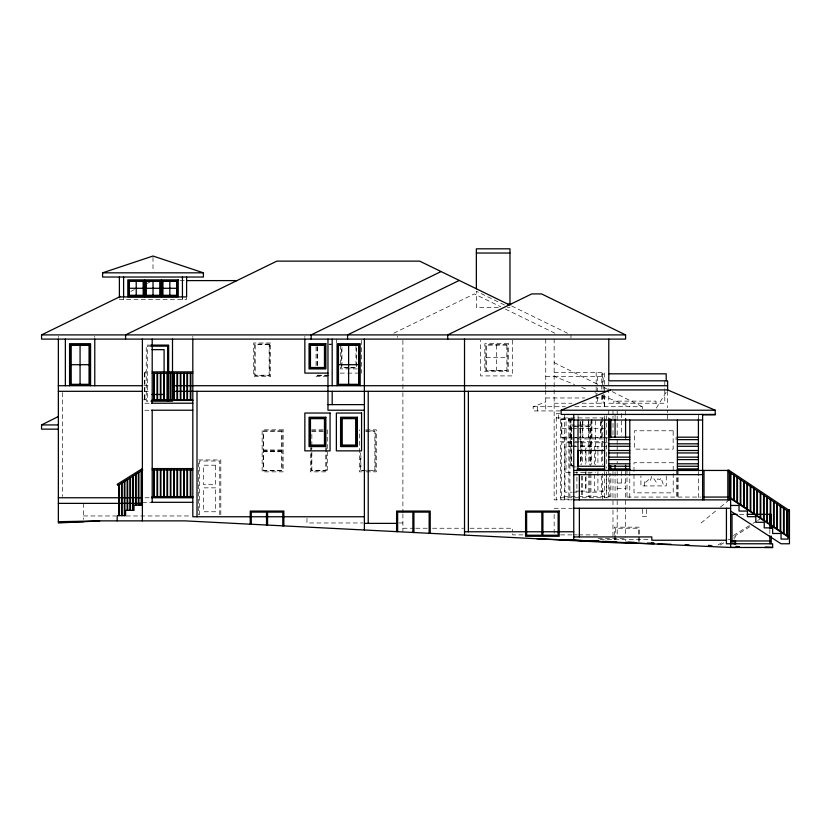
<?xml version="1.0" encoding="UTF-8"?>
<svg xmlns="http://www.w3.org/2000/svg" width="831" height="831" viewBox="0 0 831 831"><rect width="100%" height="100%" fill="white"/><g stroke="black" fill="none" stroke-linecap="round" stroke-linejoin="round"><path stroke-width="0.62" stroke-dasharray="4.16 3.12" d="M307.003 518.305L306.919 522.969L362.69 522.969M604.573 406.723L604.75 397.976L596.17 397.976M644.274 485.927L644.846 480.495L645.812 482.271L649.624 478.687L649.79 480.131L650.559 480.152L651.577 476.63L652.896 477.16L656.324 482.312L657.653 478.968L660.146 479.394L661.061 477.981L663.356 484.629L662.993 485.927M656.303 408.125L666.732 391.318M701.104 522.969L716.623 510.224M720.498 507.035L729.223 499.867M717.984 545.022L722.388 542.3M733.399 535.496L752.128 523.935M753.229 523.25L756.532 521.214M757.633 520.528L759.835 519.167M720.217 545.043L726.637 541.074M749.884 526.719L735.528 535.58L735.528 539.309M130.862 291.349L134.342 289.645M147.097 283.423L151.73 281.158M393.738 333.221L474.324 293.914L500.802 306.826M560.208 410.93L533.149 410.93L533.149 406.723L545.749 401.924M180.047 280.598L185.22 280.598M119.384 299.43L186.611 299.43L186.611 297.623M498.34 307.647L476.36 307.647L476.36 291.255L505.331 305.393M507.388 307.647L509.974 307.647M329.367 344.055L331.818 344.055M328.92 344.398L331.465 344.398M151.221 345.104L146.246 345.104L146.246 401.124L151.097 401.124M151.097 346.153L147.295 346.153L147.295 401.124M486.228 357.704L506.889 357.704M348.978 367.863L341.624 367.863L341.624 344.751M350.194 367.863L356.322 367.863L356.322 347.316M357.372 368.912L340.575 368.912L340.575 344.958M554.152 372.413L604.573 372.413L604.573 408.364M144.355 372.89L145.415 372.89L145.415 371.488M340.149 373.109L346.454 373.109M347.711 373.109L357.797 373.109M317.463 375.217L331.465 375.217M317.11 375.56L328.141 375.56M545.749 376.318L554.152 376.318L574.564 384.524M316.06 376.609L330.281 376.609M554.152 376.609L604.573 376.609M143.94 385.719L150.411 385.719M144.085 391.318L150.556 391.318M545.749 397.976L584.712 397.976M143.836 399.493L145.498 399.493L143.836 400.023M144.843 403.222L150.972 403.222M554.152 403.222L571.977 403.222M582.167 403.222L604.573 403.222M533.149 406.723L565.36 406.723M574.844 406.723L642.394 406.723L642.394 409.88M144.843 410.223L150.972 410.223M560.136 413.724L556.261 413.724L556.261 499.867M556.261 417.931L603.244 417.931M572.85 418.98L561.507 418.98L561.507 437.885L609.829 437.885M572.58 419.073L558.359 419.073L558.359 414.866M572.538 419.333L561.86 419.333L561.86 437.542L572.538 437.542M572.455 420.735L566.056 420.735L566.056 472.548L595.474 472.548M570.263 424.932L578.916 424.932M580.152 424.932L591.267 424.932M576.35 425.981L571.312 425.981L571.312 465.9L576.35 465.9M577.618 425.981L590.218 425.981L590.218 465.9M578.49 426.334L571.666 426.334L571.666 465.547L576.215 465.547M561.86 428.432L572.538 428.432M573.234 428.432L576.652 428.432M579.363 428.432L607.201 428.432M311.75 429.835L323.384 429.835M365.941 429.835L376.287 429.835L376.287 471.852L363.355 471.852M311.511 430.884L322.542 430.884M365.432 430.884L369.109 430.884M370.335 430.884L375.238 430.884L375.238 470.803L367.884 470.803M323.321 431.237L311.854 431.237L311.854 446.413M365.972 431.237L374.885 431.237L374.885 470.45L365.972 470.45M573.234 437.542L576.652 437.542M579.363 437.542L609.476 437.542M603.244 438.934L560.458 438.934L560.458 417.931M578.999 441.739L560.458 441.739L560.458 499.161L572.414 499.161M579.986 441.739L603.462 441.739M607.305 442.788L561.507 442.788L561.507 496.709L577.898 496.709M571.666 445.946L578.49 445.946M580.765 445.946L589.875 445.946M572.154 446.289L565.007 446.289L565.007 492.16L572.154 492.16M573.348 446.289L585.315 446.289L585.315 464.217M606.329 446.289L586.021 446.289L586.021 448.74M263.188 450.319L282.093 450.319M263.188 451.368L282.093 451.368M576.444 466.949L570.263 466.949L570.263 419.333M364.695 470.45L360.883 470.45L360.883 452.739M366.658 470.803L360.529 470.803L360.529 452.77M362.067 471.852L359.48 471.852L359.48 429.835M617.184 483.06L625.587 483.06M617.184 488.659L625.587 488.659M575.79 491.111L579.363 491.111M580.557 491.111L585.315 491.111L585.315 471.904M573.348 492.16L576.911 492.16L576.911 471.676M578.74 496.709L609.829 496.709L609.829 473.608M626.99 497.063L701.052 497.063M144.978 497.759L150.151 497.759M560.458 497.759L610.878 497.759L610.878 473.566M572.008 499.867L554.152 499.867L554.152 339.1M142.392 502.308L150.972 502.308M554.152 508.271L572.32 508.271M739.59 514.347L745.895 514.347M83.567 515.968L115.831 515.968M126.146 515.968L190.673 515.968M399.005 522.969L402.9 522.969M402.9 528.236L414.513 528.236M415.801 528.236L427.425 528.236M432.587 528.236L463.563 528.236M470.024 528.236L512.623 528.236L512.623 531.56M522.99 534.884L512.623 534.884L512.623 532.671M560.561 534.884L572.227 534.884M573.525 534.884L577.41 534.884M578.708 534.884L598.143 534.884M598.143 538.654L625.587 538.654L625.587 540.752M600.075 539.651L650.174 539.651M728.029 539.651L730.626 539.651M735.736 546.32L738.323 546.403M735.799 546.237L739.673 546.372M708.282 545.146L713.465 545.333M735.799 546.144L742.26 546.383M708.022 545.229L711.201 545.344M581.762 387.412L586.572 389.344M594.975 392.731L597.375 393.697M602.174 395.618L629.784 406.723M511.626 305.964L567.521 333.231M505.404 309.08L554.9 333.221M554.152 362.607L597.115 384.088M604.075 387.568L607.565 389.313M612.208 391.63L642.394 406.723M656.012 403.222L655.96 401.124L613.839 401.124L613.839 403.222M769.838 529.513L769.838 533.533M734.126 536.452L734.126 539.028M698.414 414.856L698.414 419.063M698.414 471.541L698.414 498.579M678.106 470.367L678.106 498.932M677.4 470.45L677.4 498.932M676.704 470.367L676.704 498.932M676.091 437.189L676.091 439.641M667.605 391.193L667.605 407.709M667.605 410.223L667.605 412.54M667.605 414.856L667.605 419.063M666.265 475.934L666.265 485.927L640.919 485.927L640.919 475.934M664.8 380.816L664.8 388.285M664.8 389.531L664.8 403.222L608.78 403.222L608.78 381.834M646.591 509.465L646.591 516.674L642.394 516.674L642.394 508.271M639.59 541.365L639.59 527.176L614.379 527.176L614.379 534.458M638.54 541.417L638.54 528.225L615.428 528.225L615.428 534.385M629.784 471.541L629.784 498.579M626.99 470.45L626.99 498.579M625.587 410.93L625.587 417.37M625.587 471.26L625.587 537.387M621.38 413.506L621.38 435.402M621.38 471.468L621.38 483.06M617.184 410.93L617.184 414.794M617.184 416.082L617.184 435.735M617.184 439.931L617.184 444.699M617.184 445.946L617.184 451.233M617.184 452.646L617.184 457.642M617.184 461.35L617.184 463.428M617.184 471.468L617.184 534.811M615.428 535.611L615.428 540.545M615.075 415.022L615.075 417.609M615.075 471.977L615.075 499.161M614.379 535.663L614.379 540.524M612.977 410.93L612.977 414.794M612.977 416.092L612.977 435.444M612.977 471.561L612.977 508.977M612.977 510.265L612.977 537.366M608.78 410.223L608.78 420.029M608.78 470.45L608.78 498.621M606.672 415.832L606.672 468.144M606.672 475.872L606.672 497.759M606.329 471.904L606.329 491.111L594.425 491.111L594.425 471.904M604.573 415.905L604.573 419.063M604.573 471.541L604.573 498.579M603.171 389.282L603.171 373.815L601.779 373.815L601.779 389.157M603.171 394.268L603.171 403.222M602.475 373.815L602.475 386.488M602.475 395.359L602.475 400.428M602.475 417.931L602.475 438.934M602.475 441.739L602.475 448.106M602.475 449.384L602.475 464.654M602.475 473.566L602.475 499.161M601.779 395.556L601.779 403.222M601.426 418.98L601.426 437.885M601.426 442.788L601.426 464.467M601.426 476.07L601.426 496.709M601.073 421.608L601.073 437.542M600.377 421.608L600.377 437.542M597.925 446.289L597.925 448.74M597.925 451.191L597.925 463.999M597.925 471.676L597.925 492.16L586.021 492.16L586.021 471.676M597.572 376.609L597.572 384.576M597.572 387.963L597.572 391.318M597.572 397.27L597.572 403.222M596.17 372.413L596.17 403.222M595.474 420.735L595.474 464.778M594.425 446.289L594.425 464.217M591.973 419.333L591.973 437.885M591.267 419.333L591.267 464.404M590.924 421.504L590.924 437.885M590.924 442.788L590.924 464.612M590.924 473.608L590.924 496.709M589.875 448.397L589.875 426.334L580.765 426.334L580.765 448.397M589.875 449.384L589.875 464.654M589.875 473.566L589.875 497.759M588.815 421.504L588.815 437.885M588.815 442.788L588.815 464.612M588.815 473.608L588.815 496.709M588.473 419.333L588.473 437.542M586.021 451.191L586.021 463.999M582.863 419.333L582.863 437.542M582.521 421.504L582.521 437.885M582.521 442.788L582.521 464.467M582.521 476.07L582.521 496.709M581.471 441.739L581.471 464.529M581.471 476.038L581.471 497.759M580.765 449.623L580.765 464.321M580.412 421.504L580.412 437.885M580.412 442.788L580.412 464.467M580.069 421.608L580.069 437.542M578.044 415.552L578.044 418.907M570.959 334.903L570.959 338.051M570.959 419.333L570.959 437.542M569.91 418.98L569.91 437.885M569.91 442.788L569.91 496.709M568.861 417.931L568.861 438.934M568.861 441.739L568.861 497.759M564.665 415.022L564.665 499.161M554.152 514.524L554.152 534.551M545.749 339.1L545.749 384.722M545.749 385.231L545.749 389.074M545.749 390.3L545.749 410.93M537.345 406.723L537.345 410.93M512.488 340.149L512.488 375.913L480.63 375.913L480.63 340.378M496.554 345.104L496.554 370.314M402.9 340.398L402.9 384.421M402.9 385.719L402.9 389.074M402.9 392.606L402.9 512.737M402.9 513.942L402.9 531.954M397.55 336.306L397.55 337.396M361.578 340.367L361.578 373.109M355.98 346.35L355.98 367.51L341.967 367.51L341.967 345.104M336.368 339.1L336.368 342.881M327.269 429.835L327.269 471.852L310.462 471.852L310.462 447.66M326.209 447.629L326.209 470.803L311.511 470.803L311.511 447.629M325.866 447.68L325.866 470.45L311.854 470.45L311.854 447.68M317.463 346.963L317.463 366.222M317.11 346.569L317.11 365.484M316.06 346.88L316.06 366.274M304.852 336.306L304.852 337.396M220.817 514.701L220.817 459.948L198.412 459.948L198.412 514.701M219.768 514.69L219.768 460.997L199.461 460.997L199.461 515.968M192.813 336.306L192.813 337.396M182.436 297.623L182.436 299.43L182.373 297.727M152.997 257.309L152.997 271.529M144.885 372.89L144.885 399.493M144.625 372.89L144.625 399.493M123.549 297.727L123.549 299.43M94.776 336.306L94.776 337.396M83.567 503.368L83.567 519.417M62.554 392.616L62.554 496.46M58.357 336.306L58.357 337.396M270.542 342.995L253.735 342.995L253.735 376.609L270.542 376.609L270.542 342.995M508.292 343.702L484.826 343.702L484.826 371.717L508.292 371.717L508.292 343.702M269.493 344.055L254.785 344.055L254.785 375.56L269.493 375.56L269.493 344.055M269.14 344.398L255.138 344.398L255.138 375.217L269.14 375.217L269.14 344.398M507.232 344.751L485.875 344.751L485.875 370.657L507.232 370.657L507.232 344.751M506.889 345.104L486.228 345.104L486.228 370.314L506.889 370.314L506.889 345.104M283.142 429.835L262.139 429.835L262.139 471.852L283.142 471.852L283.142 429.835M673.141 430.78L634.541 430.78L634.541 449.124L673.141 449.124L673.141 430.78M282.093 430.884L263.188 430.884L263.188 470.803L282.093 470.803L282.093 430.884M281.751 431.237L263.541 431.237L263.541 449.966L281.751 449.966L281.751 431.237M281.751 451.721L263.541 451.721L263.541 470.45L281.751 470.45L281.751 451.721M673.203 462.753L633.991 462.753L633.991 492.856L673.203 492.856L673.203 462.753M215.572 465.204L203.668 465.204L203.668 484.722L215.572 484.722L215.572 465.204M215.572 487.859L203.668 487.859L203.668 511.771L215.572 511.771L215.572 487.859"/><path stroke-width="1.25" d="M764.24 547.484L772.643 547.484L772.643 543.765L726.429 543.765L726.429 508.271M578.044 420.029L577.95 470.45L577.95 469.141L604.573 469.141M730.387 497.842L730.47 472.922M142.766 469.993L117.919 485.512L117.181 484.328L142.392 468.591M58.357 429.139L41.55 429.139L41.55 424.932L58.357 416.528M447.712 339.1L447.712 334.903L531.747 293.914L541.552 293.914L625.587 334.903L625.587 339.1L41.55 339.1L41.55 334.903L120.422 296.438M441.064 271.55L311.158 334.903L311.158 339.1M459.263 280.421L347.576 334.903L347.576 339.1M608.406 390.85L610.349 389.916L667.605 389.916L715.221 410.223L715.221 414.856L702.611 414.856M715.221 414.43L561.143 414.43L561.143 410.223L610.349 389.916M102.577 272.828L152.997 256.021L203.418 272.828L203.418 277.024L102.577 277.024L102.577 272.828L203.418 272.828M58.357 521.712L99.668 520.871M476.36 253.029L509.974 253.029M186.508 280.598L236.928 280.598M129.21 288.284L143.223 288.284M146.017 288.284L160.03 288.284M162.824 288.284L176.837 288.284M119.384 296.937L186.611 296.937L186.611 277.024M507.938 304.167L510.743 304.167M41.55 334.903L625.587 334.903M151.221 345.104L168.651 345.104L168.651 401.124M151.097 346.153L167.602 346.153L167.602 401.124M152 349.654L164.102 349.654L164.102 394.476L152 394.476M70.957 364.705L89.166 364.705M338.466 364.705L358.774 364.705M152.198 371.883L192.813 371.883M327.965 373.109L304.852 373.109L304.852 339.1M152.198 373.285L192.813 373.285M608.78 373.815L666.202 373.815L666.202 380.816M58.357 385.719L142.392 385.719M172.505 385.719L667.605 385.719M58.357 391.318L142.392 391.318M172.505 391.318L607.43 391.318M152.198 399.898L192.813 399.898M152.198 400.428L192.813 400.428M151.097 401.124L172.505 401.124L172.505 339.1M151.439 403.222L192.813 403.222M327.965 404.624L364.383 404.624M151.439 410.223L192.813 410.223M364.383 410.223L327.965 410.223L327.965 339.1M561.143 410.223L715.221 410.223M573.754 420.029L702.611 420.029M41.55 424.932L58.357 424.932M608.78 437.189L629.784 437.189M677.4 437.189L698.414 437.189M608.78 439.641L629.784 439.641M677.4 439.641L698.414 439.641M608.78 443.837L629.784 443.837M677.4 443.837L698.414 443.837M608.78 446.289L629.784 446.289M677.4 446.289L698.414 446.289M604.573 450.495L577.992 450.495L577.992 466.253L604.573 466.253M608.78 450.495L629.784 450.495M677.4 450.495L698.414 450.495M608.78 452.947L629.784 452.947M677.4 452.947L698.414 452.947M608.78 457.143L629.784 457.143M677.4 457.143L698.414 457.143M608.78 459.595L629.784 459.595M677.4 459.595L698.414 459.595M608.78 463.802L629.784 463.802M677.4 463.802L698.414 463.802M608.78 466.253L629.784 466.253M677.4 466.253L698.414 466.253M152.198 468.58L192.813 468.58M608.78 469.141L629.784 469.141M677.4 469.141L698.414 469.141M577.95 469.401L604.573 469.401M608.78 469.401L629.784 469.401M677.4 469.401L698.414 469.401M152.198 469.982L192.813 469.982M727.821 470.284L729.223 470.284L729.223 499.867M573.754 470.45L729.223 470.45L788.048 509.663L789.45 509.663L789.45 543.765L781.047 543.765L730.626 511.065M573.754 474.657L702.611 474.657M152.198 496.595L192.813 496.595M703.608 497.063L727.821 497.063M152.198 497.125L192.813 497.125M58.357 497.759L141.093 497.759M151.439 497.759L192.813 497.759M573.754 499.867L730.626 499.867L730.626 547.484L772.643 547.484L765.444 547.224M151.439 502.308L192.813 502.308M58.357 503.368L141.093 503.368M142.392 505.113L133.988 505.113L133.988 510.369L125.585 510.369L125.585 515.615L117.181 515.615L117.181 520.871M730.626 505.466L739.029 505.466L739.029 511.065L747.433 511.065L747.433 516.674L755.836 516.674L755.836 522.273L764.24 522.273L764.24 527.872L772.643 527.872L772.643 533.481L781.047 533.481L781.047 539.08L788.048 539.08L788.048 509.663M573.754 508.271L730.626 508.271M730.626 514.347L737.066 514.347M747.152 514.347L771.241 514.347L771.241 528.412M364.383 516.757L192.813 516.757L192.813 339.1M72.224 521.712L83.567 521.712M364.383 523.374L396.595 523.374M464.519 531.778L573.754 531.778M573.754 536.93L651.805 536.93L651.805 540.243L726.429 540.243M568.373 540.389L573.754 540.389L573.754 414.43M732.028 540.96L769.838 540.96M654.09 543.754L617.184 542.851L184.887 520.871L100.374 520.871L58.357 522.969L58.357 339.1M657.975 543.869L670.939 544.284M685.191 544.731L689.076 544.856M559.284 539.735L599.006 541.178M605.415 541.407L615.428 541.77M628.267 542.238L634.687 542.477M651.255 543.069L653.841 543.173M598.798 541.272L536.899 538.768M602.433 541.397L616.675 541.916M635.892 542.612L625.587 542.238L625.587 542.851M647.484 543.038L653.924 543.266M730.626 547.297L735.144 547.484M573.754 540.243L730.626 547.484M580.069 469.442L577.265 469.172L580.069 469.442L579.363 469.338L579.363 470.45M508.811 304.593L419.697 261.131L276.848 261.131L125.585 334.903L125.585 339.1M728.527 470.45L729.223 470.907M729.223 472.091L788.048 511.345M729.223 497.021L788.048 536.275M729.223 497.644L788.048 536.909M787.373 510.899L787.373 535.829M786.853 510.504L786.853 535.476M784.048 508.645L784.048 533.616M783.529 508.292L783.529 533.263M780.725 506.422L780.725 531.393M780.195 506.069L780.195 531.04M777.401 504.209L777.401 529.181M776.871 503.856L776.871 528.828M774.066 501.986L774.066 526.958M773.547 501.633L773.547 526.605M771.241 536.088L771.241 543.765M770.742 499.774L770.742 524.745M770.223 499.421L770.223 524.392M769.838 514.347L769.838 528.412M769.838 535.891L769.838 543.765M767.418 497.551L767.418 522.522M766.888 497.198L766.888 522.169M764.094 495.338L764.094 520.31M763.564 494.985L763.564 519.957M760.77 493.115L760.77 518.087M760.24 492.762L760.24 517.734M757.436 490.903L757.436 515.874M756.916 490.55L756.916 515.521M754.112 488.68L754.112 513.651M753.592 488.327L753.592 513.298M750.788 486.467L750.788 511.439M750.258 486.114L750.258 511.086M747.464 484.244L747.464 509.216M746.934 483.902L746.934 508.863M744.129 482.032L744.129 507.003M743.61 481.679L743.61 506.65M740.805 479.809L740.805 504.781M740.286 479.466L740.286 504.438M737.481 477.596L737.481 502.568M736.952 477.243L736.952 502.215M735.528 540.545L735.528 544.274M734.157 475.374L734.157 500.345M734.126 540.316L734.126 544.18M733.628 475.031L733.628 500.002M732.028 514.347L732.028 543.765M730.833 473.161L730.833 498.133M727.821 470.408L727.821 499.867M704.013 470.45L704.013 499.867M702.611 414.43L702.611 499.867M698.414 419.063L698.414 470.45M677.4 420.029L677.4 470.45M667.605 389.916L667.605 380.816L608.78 380.816L608.78 339.1M629.784 420.029L629.784 470.45M625.587 418.658L625.587 438.103M625.587 465.235L625.587 470.45M615.075 418.907L615.075 437.033M615.075 465.505L615.075 469.39M610.878 419.167L610.878 437.698M610.878 465.931L610.878 469.754M609.829 418.98L609.829 437.885M609.829 465.9L609.829 469.754M609.476 419.333L609.476 437.542M608.78 418.98L608.78 470.45M604.573 419.063L604.573 470.45M579.363 474.657L579.363 499.867M579.363 508.271L579.363 536.93M509.974 305.154L509.974 248.822L476.36 248.822L476.36 288.762M468.372 391.318L468.372 531.778M464.519 339.1L464.519 535.091M430.209 533.346L430.209 511.065L396.595 511.065L396.595 531.632M429.16 533.294L429.16 512.114L413.921 512.114L413.921 532.515L412.872 532.463L412.872 512.114L397.644 512.114L397.644 531.684M368.226 391.318L368.226 523.374M364.383 339.1L364.383 530.001M360.176 385.719L360.176 343.702L337.064 343.702L337.064 385.719M348.625 345.104L348.625 384.317M332.182 339.1L332.182 385.719M332.182 391.318L332.182 404.624M283.849 525.909L283.849 511.065L250.235 511.065L250.235 524.195M282.8 525.909L282.8 512.114L267.561 512.114L267.561 525.078M266.512 525.026L266.512 512.114L251.284 512.114L251.284 524.247M197.009 391.318L197.009 516.757M190.839 373.285L190.839 399.898M190.839 469.982L190.839 496.595M190.32 373.285L190.32 399.898M190.32 469.982L190.32 496.595M187.515 373.285L187.515 399.898M187.515 469.982L187.515 496.595M186.996 373.285L186.996 399.898M186.996 469.982L186.996 496.595M184.191 373.285L184.191 399.898M184.191 469.982L184.191 496.595M183.661 373.285L183.661 399.898M183.661 469.982L183.661 496.595M182.436 277.024L182.436 296.937M180.867 373.285L180.867 399.898M180.867 469.982L180.867 496.595M180.337 373.285L180.337 399.898M180.337 469.982L180.337 496.595M177.543 373.285L177.543 399.898M177.543 469.982L177.543 496.595M177.013 373.285L177.013 399.898M177.013 469.982L177.013 496.595M174.209 373.285L174.209 399.898M174.209 469.982L174.209 496.595M173.689 373.285L173.689 399.898M173.689 469.982L173.689 496.595M170.885 373.285L170.885 399.898M170.885 469.982L170.885 496.595M170.365 373.285L170.365 399.898M170.365 469.982L170.365 496.595M169.836 281.283L169.836 295.285M167.561 469.982L167.561 496.595M167.031 373.285L167.031 399.898M167.031 469.982L167.031 496.595M164.237 373.285L164.237 399.898M164.237 469.982L164.237 496.595M163.707 373.285L163.707 399.898M163.707 469.982L163.707 496.595M161.432 279.881L161.432 296.688M160.902 373.285L160.902 399.898M160.902 469.982L160.902 496.595M160.383 373.285L160.383 399.898M160.383 469.982L160.383 496.595M157.578 373.285L157.578 399.898M157.578 469.982L157.578 496.595M157.059 373.285L157.059 399.898M157.059 469.982L157.059 496.595M154.254 373.285L154.254 399.898M154.254 469.982L154.254 496.595M153.725 373.285L153.725 399.898M153.725 469.982L153.725 496.595M153.029 281.283L153.029 295.285M152.198 339.1L152.198 403.222M152.198 410.223L152.198 502.308M144.625 279.881L144.625 296.688M142.392 339.1L142.392 520.871M141.686 470.658L141.686 505.113M141.166 470.99L141.166 505.113M138.891 472.413L138.891 505.113M138.362 472.735L138.362 505.113M136.222 281.283L136.222 295.285M136.087 474.158L136.087 505.113M135.567 474.491L135.567 505.113M133.282 475.914L133.282 510.369M132.763 476.236L132.763 510.369M130.488 477.659L130.488 510.369M129.958 477.991L129.958 510.369M127.683 479.414L127.683 510.369M127.164 479.736L127.164 510.369M124.879 481.159L124.879 515.615M124.359 481.492L124.359 515.615M123.611 277.024L123.611 296.937M122.084 482.915L122.084 515.615M121.555 483.237L121.555 515.615M119.384 277.024L119.384 297.727M119.28 484.66L119.28 515.615M118.76 484.992L118.76 515.615M94.776 339.1L94.776 385.719M90.569 385.719L90.569 343.702L69.565 343.702L69.565 385.719M80.067 345.104L80.067 384.317M65.358 339.1L65.358 385.719M178.239 279.881L127.818 279.881L127.818 296.688L178.239 296.688L178.239 279.881M143.566 280.93L128.867 280.93L128.867 295.639L143.566 295.639L143.566 280.93M160.373 280.93L145.674 280.93L145.674 295.639L160.373 295.639L160.373 280.93M177.18 280.93L162.481 280.93L162.481 295.639L177.18 295.639L177.18 280.93M143.223 281.283L129.21 281.283L129.21 295.285L143.223 295.285L143.223 281.283M160.03 281.283L146.017 281.283L146.017 295.285L160.03 295.285L160.03 281.283M176.837 281.283L162.824 281.283L162.824 295.285L176.837 295.285L176.837 281.283M325.866 343.702L309.059 343.702L309.059 368.912L325.866 368.912L325.866 343.702M89.519 344.751L70.614 344.751L70.614 384.67L89.519 384.67L89.519 344.751M324.817 344.751L310.108 344.751L310.108 367.863L324.817 367.863L324.817 344.751M359.127 344.751L338.124 344.751L338.124 384.67L359.127 384.67L359.127 344.751M89.166 345.104L70.957 345.104L70.957 384.317L89.166 384.317L89.166 345.104M324.464 345.104L310.462 345.104L310.462 367.51L324.464 367.51L324.464 345.104M358.774 345.104L338.466 345.104L338.466 384.317L358.774 384.317L358.774 345.104M330.063 413.038L304.852 413.038L304.852 450.859L330.063 450.859L330.063 413.038M361.578 413.038L336.368 413.038L336.368 450.859L361.578 450.859L361.578 413.038M325.866 417.245L309.059 417.245L309.059 446.569L325.866 446.569L325.866 417.245M357.372 417.245L340.575 417.245L340.575 446.569L357.372 446.569L357.372 417.245M324.817 418.294L310.108 418.294L310.108 445.52L324.817 445.52L324.817 418.294M356.322 418.294L341.624 418.294L341.624 445.52L356.322 445.52L356.322 418.294M324.464 418.647L310.462 418.647L310.462 445.167L324.464 445.167L324.464 418.647M355.98 418.647L341.967 418.647L341.967 445.167L355.98 445.167L355.98 418.647M559.19 511.065L525.576 511.065L525.576 536.275L559.19 536.275L559.19 511.065M541.854 512.114L526.625 512.114L526.625 535.226L541.854 535.226L541.854 512.114M558.141 512.114L542.903 512.114L542.903 535.226L558.141 535.226L558.141 512.114"/></g></svg>
